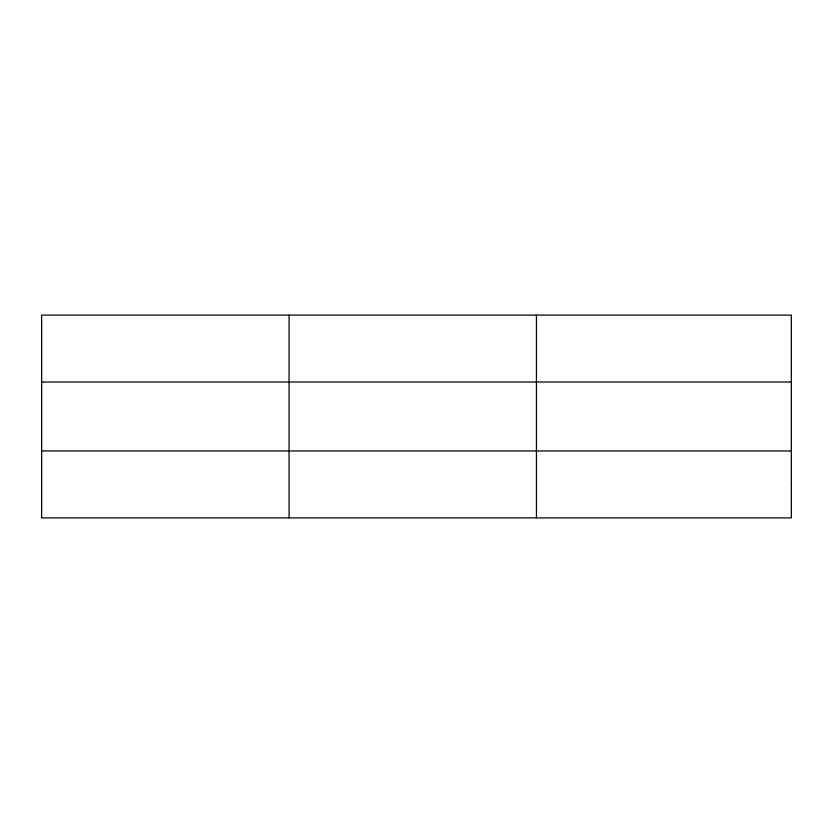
<?xml version="1.0" encoding="UTF-8"?>
<svg xmlns="http://www.w3.org/2000/svg" width="833" height="833" viewBox="0 0 833 833"><rect width="100%" height="100%" fill="white"/><g stroke="black" fill="none" stroke-linecap="round" stroke-linejoin="round"><path stroke-width="1.25" d="M289.051 315.113L289.051 517.887M536.452 315.113L536.452 517.887M41.65 382.035L791.35 382.035M41.65 450.965L791.35 450.965M791.35 484.431L791.35 517.887L41.65 517.887L41.65 315.113L791.35 315.113L791.35 484.431"/></g></svg>
